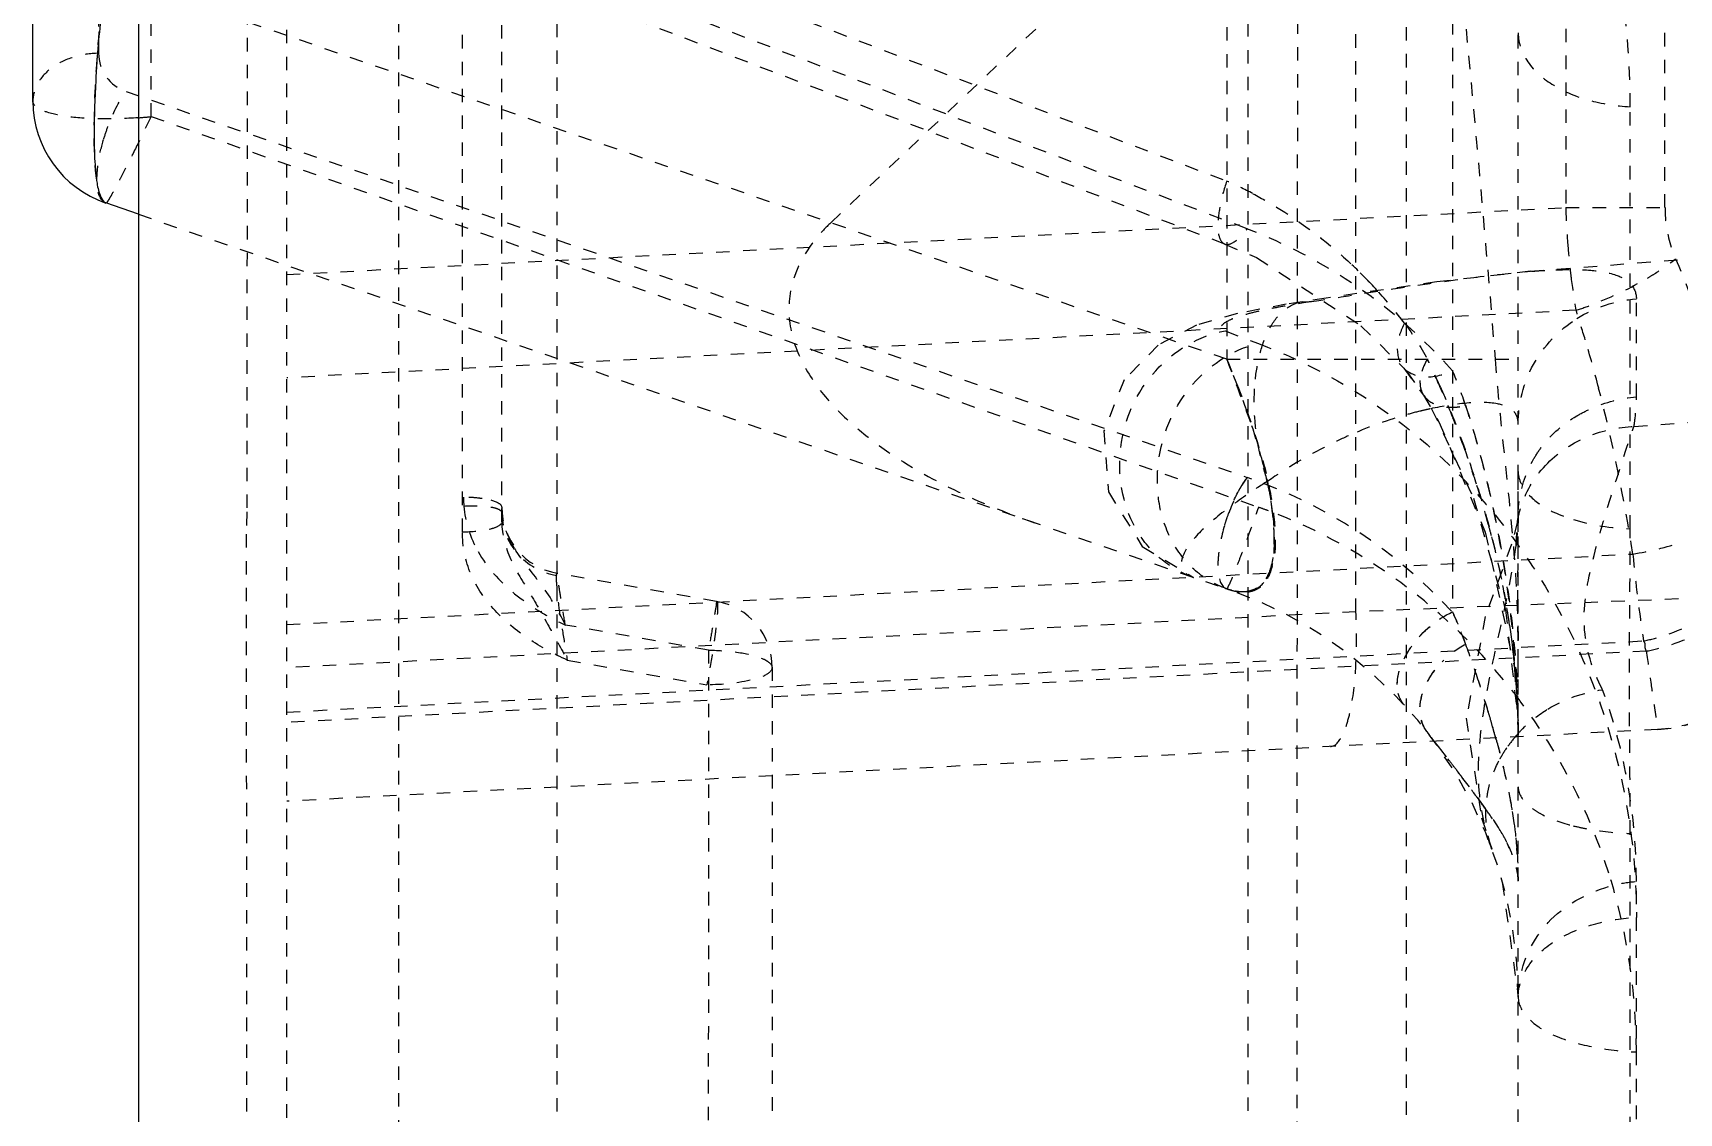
# Model space of a CAD drawing. Header units: millimetres. Extents: x 2748 to 3320, y 1427 to 1884.
# Drawn here: x 3198.38 to 3210.63, y 1643.29 to 1651.33 of the extents above; entities that cross this region are included whole.
import ezdxf

# ---------------------------------------------------------------- set-up
doc = ezdxf.new("R2010")
doc.units = ezdxf.units.MM
doc.linetypes.add('HIDDEN', pattern=[0.2, 0.1, -0.1])
doc.layers.add('21', color=7, linetype='Continuous')

msp = doc.modelspace()

# ---------------------------------------------------------------- linework, layer by layer
at = {"layer": '21', "color": 8, "linetype": 'HIDDEN'}
for p, q in [((3200.269, 1586.253), (3200.269, 1773.081)), ((3202.279, 1759.399), (3202.279, 1586.253)), ((3201.099, 1758.635), (3201.099, 1621.184)), ((3209.434, 1618.215), (3209.434, 1756.243)), ((3207.424, 1623.903), (3207.424, 1721.749)), ((3201.576, 1647.615), (3201.576, 1698.037)), ((3201.869, 1647.689), (3201.869, 1697.963)), ((3208.604, 1619.274), (3208.604, 1668.765)), ((3207.801, 1666.424), (3207.773, 1624.82)), ((3208.945, 1664.019), (3208.945, 1647.019)), ((3207.265, 1660.973), (3207.265, 1648.901)), ((3199.259, 1650.708), (3199.259, 1658.943)), ((3198.869, 1651.179), (3198.869, 1658.695)), ((3198.921, 1653.409), (3207.265, 1650.227)), ((3207.416, 1649.872), (3199.072, 1653.054)), ((3207.25, 1649.758), (3198.906, 1652.94)), ((3209.788, 1652.761), (3209.788, 1650.03)), ((3210.526, 1650.03), (3210.526, 1652.78)), ((3204.317, 1649.916), (3207.265, 1652.704)), ((3208.226, 1647.02), (3208.226, 1652.72)), ((3199.975, 1652.493), (3199.971, 1647.763)), ((3207.265, 1648.901), (3199.164, 1651.691)), ((3199.072, 1650.894), (3207.416, 1648.021)), ((3210.268, 1647.64), (3210.268, 1650.781)), ((3199.259, 1650.708), (3199.159, 1650.503)), ((3199.259, 1650.708), (3207.503, 1647.798)), ((3200.269, 1649.531), (3209.788, 1650.03)), ((3209.523, 1649.555), (3216.99, 1650.142)), ((3209.788, 1650.03), (3210.526, 1650.03)), ((3199.164, 1649.98), (3207.265, 1647.191)), ((3207.25, 1649.758), (3207.486, 1649.657)), ((3207.486, 1649.657), (3208.264, 1649.15)), ((3207.708, 1649.31), (3207.348, 1649.242)), ((3207.827, 1649.329), (3207.708, 1649.31)), ((3208.005, 1649.356), (3207.825, 1649.329)), ((3207.827, 1649.329), (3207.896, 1649.33)), ((3210.314, 1648.62), (3210.314, 1649.35)), ((3209.864, 1649.265), (3200.269, 1648.762)), ((3207.345, 1649.241), (3207.039, 1649.154)), ((3207.253, 1649.111), (3207.501, 1649.017)), ((3208.264, 1649.15), (3208.584, 1648.834)), ((3207.265, 1648.901), (3209.434, 1648.901)), ((3208.582, 1648.835), (3208.728, 1648.636)), ((3208.582, 1648.835), (3208.583, 1648.834)), ((3208.583, 1648.835), (3208.605, 1648.809)), ((3208.605, 1648.809), (3208.728, 1648.636)), ((3210.296, 1648.4), (3216.99, 1648.878)), ((3208.729, 1648.635), (3208.729, 1648.634)), ((3208.729, 1648.635), (3208.79, 1648.532)), ((3208.729, 1648.634), (3208.729, 1648.634)), ((3208.729, 1648.634), (3208.847, 1648.43)), ((3208.79, 1648.532), (3209.101, 1647.867)), ((3206.384, 1647.912), (3206.636, 1647.507)), ((3209.101, 1647.867), (3209.34, 1647.032)), ((3199.971, 1647.763), (3199.967, 1647.598)), ((3209.433, 1647.728), (3209.432, 1647.58)), ((3199.967, 1647.598), (3199.975, 1624.701)), ((3209.429, 1647.692), (3209.385, 1647.523)), ((3209.42, 1647.511), (3209.428, 1647.69)), ((3209.428, 1647.69), (3209.428, 1647.69)), ((3206.636, 1647.507), (3207.017, 1647.276)), ((3209.385, 1647.523), (3209.189, 1646.986)), ((3200.269, 1646.925), (3210.287, 1647.45)), ((3203.468, 1647.097), (3202.282, 1647.306)), ((3211.426, 1647.147), (3208.226, 1647.02)), ((3208.226, 1647.02), (3200.269, 1646.603)), ((3209.189, 1646.986), (3209.048, 1646.228)), ((3209.34, 1647.032), (3209.433, 1646.21)), ((3203.407, 1646.734), (3202.342, 1646.921)), ((3200.269, 1646.273), (3210.366, 1646.803)), ((3210.388, 1646.727), (3200.269, 1646.196)), ((3203.407, 1646.734), (3203.394, 1593.191)), ((3202.356, 1646.66), (3203.394, 1646.476)), ((3203.881, 1646.605), (3203.881, 1593.632)), ((3209.407, 1646.599), (3209.434, 1646.11)), ((3209.048, 1646.228), (3209.16, 1645.486)), ((3210.473, 1646.144), (3200.269, 1645.609)), ((3209.434, 1646.153), (3209.433, 1646.21)), ((3209.16, 1645.486), (3209.238, 1645.256)), ((3209.24, 1645.25), (3209.238, 1645.256)), ((3210.268, 1641.359), (3210.268, 1645.369)), ((3209.315, 1645.006), (3209.435, 1644.153)), ((3210.314, 1641.643), (3210.314, 1645.012))]:
    msp.add_line(p, q, dxfattribs=at)
at = {"layer": '21', "color": 7, "linetype": 'Continuous'}
for p, q in [((3198.379, 1650.824), (3198.379, 1657.751)), ((3199.164, 1657.251), (3199.164, 1507.826)), ((3199.164, 1649.98), (3198.921, 1650.064))]:
    msp.add_line(p, q, dxfattribs=at)
at = {"layer": '21', "color": 8, "linetype": 'HIDDEN'}
for points in [[(3209.525, 1649.555), (3208.828, 1649.476), (3208.005, 1649.356)], [(3207.039, 1649.154), (3206.754, 1649.006), (3206.502, 1648.747), (3206.351, 1648.368), (3206.384, 1647.912)], [(3208.847, 1648.43), (3209.189, 1647.614), (3209.407, 1646.599)], [(3209.434, 1647.741), (3209.43, 1647.702), (3209.428, 1647.69)]]:
    msp.add_lwpolyline(points, dxfattribs=at)
for centre, radius, start, end in [((3199.17, 1651.179), 0.302, 180.0494, 250.9506), ((3198.915, 1653.971), 3.282, 274.2981, 276.0217), ((3206.014, 1647.389), 3.102, 62.2145, 66.2057), ((3215.295, 1650.189), 5.509, 181.6529, 184.3912), ((3206.022, 1646.225), 3.904, 41.5331, 69.0884), ((3215.162, 1650.182), 5.376, 184.4309, 186.4622), ((3205.685, 1646.948), 3.655, 37.4245, 46.608), ((3205.721, 1646.984), 3.605, 42.4132, 46.6246), ((3215.426, 1650.211), 5.642, 186.4505, 187.1295), ((3205.622, 1646.894), 3.738, 37.4873, 42.4035), ((3214.862, 1650.135), 5.073, 187.0715, 189.8754), ((3200.212, 1646.157), 10.141, 16.5474, 17.8467), ((3199.582, 1645.972), 10.798, 14.5499, 16.539), ((3202.755, 1646.046), 6.648, 23.4429, 25.4372), ((3203.984, 1646.537), 5.327, 23.858, 26.339), ((3201.871, 1645.646), 7.618, 21.7008, 23.5553), ((3209.373, 1645.806), 2.789, 102.2926, 103.7799), ((3201.696, 1645.588), 7.801, 19.7789, 21.6218), ((3198.163, 1644.469), 11.506, 17.7153, 19.0677), ((3210.306, 1643.639), 5.142, 122.1578, 124.3302), ((3206.213, 1644.525), 3.697, 42.5205, 71.0118), ((3201.605, 1645.567), 7.893, 15.476, 17.7255), ((3146.608, 1648.1), 62.826, 359.66088, 359.96781), ((3202.38, 1647.873), 0.796, 180.0011, 184.774), ((3202.369, 1647.799), 0.5, 180, 260), ((3206.266, 1644.249), 3.758, 69.6002, 70.7943), ((3202.88, 1645.927), 6.568, 14.6233, 15.4205), ((3203.099, 1645.985), 6.342, 11.8378, 14.6186), ((3320.947, 1646.817), 111.518, 179.60809, 179.85188), ((3202.773, 1647.974), 0.942, 208.0052, 212.3088), ((3209.898, 1649.87), 2.451, 279.1345, 288.0271), ((3222.54, 1648.618), 12.308, 185.4494, 188.484), ((3203.152, 1645.995), 6.287, 8.4585, 11.8414), ((3203.381, 1646.605), 0.5, 0, 80), ((3206.218, 1644.15), 3.216, 0, 70.9999), ((3263.885, 1647.005), 54.455, 179.895, 180.2785), ((3210.421, 1647.147), 1.005, 273, 360), ((3203.319, 1646.009), 6.12, 6.9745, 10.0718), ((3205.551, 1645.501), 3.718, 20.069, 22.7458), ((3203.392, 1646.03), 6.045, 5.9334, 8.4663), ((3209.367, 1646.16), 0.697, 117.679, 135.7468), ((3199.991, 1643.47), 9.638, 18.3248, 20.0695), ((3263.748, 1647.005), 54.318, 180.2785, 180.3925), ((3203.769, 1646.069), 5.666, 3.3507, 5.9348), ((3234.5, 1646.541), 25.069, 179.7892, 180.0819), ((3200.589, 1643.664), 9.01, 16.8232, 18.3494), ((3200.61, 1643.671), 8.987, 16.7995, 18.3331), ((3250.733, 1646.581), 41.302, 180.1059, 180.4697), ((3204.084, 1646.088), 5.35, 1.6506, 3.3423), ((3206.011, 1643.775), 4.298, 17.581, 36.8836), ((3206.145, 1645.013), 4.169, 359.9954, 20.0151), ((3201.933, 1644.07), 7.605, 15.1981, 16.8287), ((3201.476, 1643.934), 8.082, 16.1779, 16.7838), ((3212.624, 1646.297), 3.193, 180.983, 181.5725), ((3202.034, 1644.096), 7.5, 15.5639, 16.1781), ((3202.432, 1644.207), 7.087, 15.2053, 15.5613), ((3210.114, 1645.482), 0.928, 145.5591, 152.4907), ((3210.145, 1645.461), 0.965, 138.7021, 145.5528), ((3193.356, 1633.882), 19.672, 37.2407, 37.4572), ((3203.51, 1641.484), 6.987, 35.2289, 36.2395), ((3206.544, 1645.013), 2.89, 0.074, 4.9556)]:
    msp.add_arc(centre, radius, start, end, dxfattribs=at)
at = {"layer": '21', "color": 7, "linetype": 'Continuous'}
msp.add_arc((3199.183, 1650.824), 0.804, 180.1929, 251, dxfattribs=at)
at = {"layer": '21', "color": 8, "linetype": 'HIDDEN'}
for points, knots in [([(3208.75, 1654.746), (3208.786, 1654.255), (3208.948, 1652.306), (3209.148, 1650.36), (3209.262, 1648.901)], [0, 0, 0, 0, 0.251845, 1, 1, 1, 1]), ([(3210.268, 1650.781), (3210.268, 1650.921), (3210.25, 1651.474), (3210.151, 1652.026), (3210.02, 1652.417)], [0, 0, 0, 0, 0.254429, 1, 1, 1, 1]), ([(3198.922, 1650.064), (3198.903, 1650.07), (3198.873, 1650.125), (3198.852, 1650.228), (3198.837, 1650.389), (3198.833, 1650.695), (3198.852, 1651.165), (3198.895, 1651.56), (3198.921, 1651.774)], [0, 0, 0, 0, 0.033327, 0.095361, 0.188427, 0.310696, 0.627151, 1, 1, 1, 1]), ([(3209.434, 1651.33), (3209.434, 1651.254), (3209.495, 1651.091), (3209.698, 1650.925), (3209.964, 1650.816), (3210.162, 1650.786), (3210.268, 1650.781)], [0, 0, 0, 0, 0.208598, 0.449649, 0.707378, 1, 1, 1, 1]), ([(3198.869, 1651.179), (3198.805, 1651.178), (3198.679, 1651.159), (3198.516, 1651.081), (3198.405, 1650.962), (3198.379, 1650.866), (3198.379, 1650.824)], [0, 0, 0, 0, 0.289021, 0.569215, 0.807045, 1, 1, 1, 1]), ([(3198.906, 1650.539), (3198.916, 1650.572), (3198.958, 1650.696), (3199.016, 1650.816), (3199.072, 1650.894)], [0, 0, 0, 0, 0.266996, 1, 1, 1, 1]), ([(3198.906, 1650.539), (3198.916, 1650.572), (3198.958, 1650.696), (3199.016, 1650.816), (3199.072, 1650.894)], [0, 0, 0, 0, 0.266996, 1, 1, 1, 1]), ([(3199.161, 1650.699), (3199.07, 1650.692), (3198.902, 1650.686), (3198.674, 1650.698), (3198.509, 1650.728), (3198.417, 1650.764), (3198.393, 1650.79)], [0, 0, 0, 0, 0.347705, 0.644106, 0.865577, 1, 1, 1, 1]), ([(3198.921, 1650.064), (3198.9, 1650.071), (3198.861, 1650.126), (3198.852, 1650.234), (3198.864, 1650.378), (3198.889, 1650.483), (3198.906, 1650.539)], [0, 0, 0, 0, 0.137773, 0.353773, 0.650931, 1, 1, 1, 1]), ([(3199.159, 1650.503), (3199.129, 1650.441), (3199.085, 1650.353), (3199.029, 1650.244), (3198.995, 1650.18), (3198.968, 1650.131), (3198.946, 1650.092), (3198.935, 1650.076), (3198.925, 1650.062), (3198.922, 1650.063)], [0, 0, 0, 0, 0.414904, 0.587538, 0.732972, 0.848485, 0.931942, 0.982334, 1, 1, 1, 1]), ([(3207.265, 1650.227), (3207.244, 1650.166), (3207.213, 1650.055), (3207.196, 1649.91), (3207.202, 1649.811), (3207.232, 1649.765), (3207.25, 1649.758)], [0, 0, 0, 0, 0.397234, 0.700194, 0.885492, 1, 1, 1, 1]), ([(3207.46, 1650.133), (3207.528, 1650.097), (3207.791, 1649.946), (3208.032, 1649.759), (3208.196, 1649.604)], [0, 0, 0, 0, 0.255925, 1, 1, 1, 1]), ([(3207.46, 1650.133), (3207.528, 1650.097), (3207.791, 1649.946), (3208.032, 1649.758), (3208.196, 1649.604)], [0, 0, 0, 0, 0.255952, 1, 1, 1, 1]), ([(3210.527, 1650.03), (3210.527, 1649.996), (3210.533, 1649.866), (3210.568, 1649.738), (3210.606, 1649.649)], [0, 0, 0, 0, 0.261188, 1, 1, 1, 1]), ([(3204.317, 1649.916), (3204.28, 1649.881), (3204.144, 1649.739), (3204.046, 1649.555), (3204.019, 1649.411)], [0, 0, 0, 0, 0.257341, 1, 1, 1, 1]), ([(3207.25, 1649.758), (3207.272, 1649.749), (3207.348, 1649.781), (3207.389, 1649.835), (3207.416, 1649.872)], [0, 0, 0, 0, 0.345411, 1, 1, 1, 1]), ([(3207.896, 1649.33), (3208.19, 1649.377), (3208.731, 1649.461), (3209.275, 1649.535), (3209.525, 1649.555)], [0, 0, 0, 0, 0.542171, 1, 1, 1, 1]), ([(3209.533, 1649.555), (3209.549, 1649.557), (3209.609, 1649.561), (3209.67, 1649.564), (3209.714, 1649.566)], [0, 0, 0, 0, 0.261097, 1, 1, 1, 1]), ([(3209.714, 1649.566), (3209.801, 1649.569), (3209.952, 1649.57), (3210.144, 1649.542), (3210.283, 1649.474), (3210.314, 1649.388), (3210.314, 1649.35)], [0, 0, 0, 0, 0.371628, 0.646731, 0.838912, 1, 1, 1, 1]), ([(3210.397, 1649.505), (3210.417, 1649.517), (3210.49, 1649.561), (3210.56, 1649.609), (3210.606, 1649.649)], [0, 0, 0, 0, 0.277293, 1, 1, 1, 1]), ([(3209.865, 1649.265), (3209.91, 1649.279), (3210.093, 1649.346), (3210.27, 1649.43), (3210.397, 1649.505)], [0, 0, 0, 0, 0.244577, 1, 1, 1, 1]), ([(3204.019, 1649.411), (3203.999, 1649.305), (3204.007, 1649.081), (3204.145, 1648.779), (3204.355, 1648.521), (3204.696, 1648.225), (3205.19, 1647.932), (3205.616, 1647.758), (3205.835, 1647.683)], [0, 0, 0, 0, 0.12043, 0.241211, 0.363983, 0.488697, 0.74223, 1, 1, 1, 1]), ([(3207.896, 1649.33), (3207.851, 1649.323), (3207.763, 1649.309), (3207.634, 1649.285), (3207.515, 1649.261), (3207.41, 1649.236), (3207.321, 1649.206), (3207.263, 1649.183), (3207.21, 1649.141), (3207.24, 1649.116), (3207.253, 1649.111)], [0, 0, 0, 0, 0.182826, 0.358308, 0.523106, 0.669924, 0.793149, 0.889605, 0.945474, 1, 1, 1, 1]), ([(3207.478, 1648.751), (3207.485, 1648.819), (3207.508, 1648.951), (3207.575, 1649.13), (3207.678, 1649.271), (3207.777, 1649.321), (3207.825, 1649.329)], [0, 0, 0, 0, 0.286284, 0.558247, 0.796289, 1, 1, 1, 1]), ([(3208.588, 1649.169), (3208.56, 1649.114), (3208.517, 1649.003), (3208.546, 1648.876), (3208.582, 1648.835)], [0, 0, 0, 0, 0.530839, 1, 1, 1, 1]), ([(3209.434, 1648.418), (3209.434, 1648.571), (3209.514, 1648.885), (3209.738, 1649.119), (3209.87, 1649.203)], [0, 0, 0, 0, 0.493175, 1, 1, 1, 1]), ([(3207.017, 1647.276), (3206.927, 1647.307), (3206.756, 1647.406), (3206.503, 1647.719), (3206.414, 1648.26), (3206.678, 1648.848), (3207.057, 1649.077), (3207.253, 1649.111)], [0, 0, 0, 0, 0.117951, 0.239284, 0.492228, 0.752835, 1, 1, 1, 1]), ([(3207.265, 1647.191), (3207.175, 1647.222), (3207.003, 1647.325), (3206.827, 1647.568), (3206.745, 1647.852), (3206.746, 1648.244), (3206.94, 1648.723), (3207.301, 1648.974), (3207.501, 1649.017)], [0, 0, 0, 0, 0.120917, 0.246956, 0.372473, 0.489833, 0.739712, 1, 1, 1, 1]), ([(3207.501, 1649.017), (3207.861, 1648.881), (3208.574, 1648.49), (3209.474, 1647.572), (3210.142, 1646.295), (3210.315, 1645.282), (3210.314, 1644.744)], [0, 0, 0, 0, 0.212997, 0.44348, 0.702019, 1, 1, 1, 1]), ([(3207.265, 1647.191), (3207.308, 1647.176), (3207.395, 1647.155), (3207.533, 1647.204), (3207.611, 1647.362), (3207.626, 1647.587), (3207.595, 1647.878), (3207.488, 1648.331), (3207.361, 1648.673), (3207.265, 1648.901)], [0, 0, 0, 0, 0.067662, 0.127692, 0.201401, 0.311589, 0.46035, 0.633454, 1, 1, 1, 1]), ([(3207.265, 1648.901), (3207.348, 1648.667), (3207.495, 1648.33), (3207.601, 1647.876), (3207.632, 1647.585), (3207.608, 1647.362), (3207.531, 1647.206), (3207.394, 1647.155), (3207.308, 1647.176), (3207.265, 1647.191)], [0, 0, 0, 0, 0.368561, 0.541895, 0.68981, 0.799344, 0.873451, 0.932493, 1, 1, 1, 1]), ([(3207.265, 1648.901), (3207.362, 1648.672), (3207.49, 1648.328), (3207.601, 1647.875), (3207.634, 1647.583), (3207.617, 1647.358), (3207.535, 1647.203), (3207.396, 1647.155), (3207.309, 1647.176), (3207.265, 1647.191)], [0, 0, 0, 0, 0.366863, 0.540184, 0.688607, 0.798037, 0.871499, 0.931803, 1, 1, 1, 1]), ([(3207.265, 1648.901), (3207.36, 1648.672), (3207.489, 1648.329), (3207.595, 1647.876), (3207.626, 1647.585), (3207.611, 1647.361), (3207.533, 1647.204), (3207.395, 1647.155), (3207.309, 1647.176), (3207.265, 1647.191)], [0, 0, 0, 0, 0.367027, 0.540744, 0.688856, 0.799201, 0.872402, 0.932114, 1, 1, 1, 1]), ([(3208.583, 1648.834), (3208.623, 1648.791), (3208.76, 1648.75), (3208.883, 1648.787), (3208.945, 1648.814)], [0, 0, 0, 0, 0.464791, 1, 1, 1, 1]), ([(3208.758, 1648.901), (3208.75, 1648.887), (3208.723, 1648.838), (3208.706, 1648.783), (3208.703, 1648.743)], [0, 0, 0, 0, 0.282079, 1, 1, 1, 1]), ([(3208.758, 1648.901), (3208.75, 1648.887), (3208.723, 1648.838), (3208.706, 1648.783), (3208.703, 1648.743)], [0, 0, 0, 0, 0.282078, 1, 1, 1, 1]), ([(3209.262, 1648.9), (3209.276, 1648.719), (3209.347, 1648.001), (3209.434, 1647.281), (3209.434, 1646.741)], [0, 0, 0, 0, 0.251158, 1, 1, 1, 1]), ([(3207.57, 1647.992), (3207.547, 1648.056), (3207.478, 1648.303), (3207.458, 1648.564), (3207.478, 1648.751)], [0, 0, 0, 0, 0.266106, 1, 1, 1, 1]), ([(3208.703, 1648.743), (3208.703, 1648.733), (3208.703, 1648.695), (3208.714, 1648.657), (3208.729, 1648.634)], [0, 0, 0, 0, 0.279807, 1, 1, 1, 1]), ([(3208.703, 1648.743), (3208.703, 1648.733), (3208.703, 1648.695), (3208.714, 1648.658), (3208.729, 1648.635)], [0, 0, 0, 0, 0.279645, 1, 1, 1, 1]), ([(3208.856, 1648.692), (3208.882, 1648.632), (3208.986, 1648.386), (3209.074, 1648.134), (3209.134, 1647.941)], [0, 0, 0, 0, 0.245306, 1, 1, 1, 1]), ([(3208.729, 1648.634), (3208.754, 1648.596), (3208.859, 1648.532), (3208.977, 1648.541), (3209.043, 1648.555)], [0, 0, 0, 0, 0.398156, 1, 1, 1, 1]), ([(3208.729, 1648.634), (3208.753, 1648.596), (3208.859, 1648.532), (3208.977, 1648.541), (3209.043, 1648.554)], [0, 0, 0, 0, 0.397936, 1, 1, 1, 1]), ([(3209.28, 1648.568), (3209.211, 1648.581), (3209.041, 1648.579), (3208.875, 1648.552), (3208.779, 1648.531)], [0, 0, 0, 0, 0.418592, 1, 1, 1, 1]), ([(3209.434, 1648.418), (3209.434, 1648.437), (3209.429, 1648.475), (3209.383, 1648.542), (3209.321, 1648.56), (3209.28, 1648.568)], [0, 0, 0, 0, 0.245776, 0.466282, 1, 1, 1, 1]), ([(3209.87, 1648.478), (3209.905, 1648.499), (3210.044, 1648.57), (3210.199, 1648.611), (3210.314, 1648.62)], [0, 0, 0, 0, 0.257539, 1, 1, 1, 1]), ([(3210.296, 1648.4), (3210.299, 1648.419), (3210.309, 1648.492), (3210.314, 1648.565), (3210.314, 1648.62)], [0, 0, 0, 0, 0.260909, 1, 1, 1, 1]), ([(3208.709, 1648.515), (3208.666, 1648.505), (3208.484, 1648.455), (3208.305, 1648.39), (3208.172, 1648.331)], [0, 0, 0, 0, 0.230716, 1, 1, 1, 1]), ([(3209.043, 1648.554), (3209.165, 1648.178), (3209.353, 1647.381), (3209.434, 1646.565), (3209.434, 1646.145)], [0, 0, 0, 0, 0.485474, 1, 1, 1, 1]), ([(3209.434, 1646.109), (3209.434, 1646.538), (3209.356, 1647.365), (3209.168, 1648.175), (3209.044, 1648.555)], [0, 0, 0, 0, 0.517218, 1, 1, 1, 1]), ([(3209.551, 1648.161), (3209.57, 1648.193), (3209.653, 1648.319), (3209.772, 1648.421), (3209.87, 1648.478)], [0, 0, 0, 0, 0.246161, 1, 1, 1, 1]), ([(3208.172, 1648.331), (3208.12, 1648.308), (3207.912, 1648.21), (3207.713, 1648.091), (3207.57, 1647.992)], [0, 0, 0, 0, 0.244617, 1, 1, 1, 1]), ([(3209.654, 1648.127), (3209.739, 1648.213), (3209.943, 1648.346), (3210.18, 1648.395), (3210.296, 1648.4)], [0, 0, 0, 0, 0.510613, 1, 1, 1, 1]), ([(3210.062, 1646.44), (3209.985, 1646.585), (3209.885, 1646.917), (3209.985, 1647.418), (3210.132, 1647.906), (3210.239, 1648.236), (3210.296, 1648.4)], [0, 0, 0, 0, 0.243855, 0.488824, 0.74287, 1, 1, 1, 1]), ([(3209.428, 1647.69), (3209.435, 1647.73), (3209.473, 1647.891), (3209.565, 1648.038), (3209.654, 1648.127)], [0, 0, 0, 0, 0.239765, 1, 1, 1, 1]), ([(3209.434, 1647.741), (3209.434, 1647.775), (3209.445, 1647.921), (3209.496, 1648.064), (3209.551, 1648.161)], [0, 0, 0, 0, 0.236129, 1, 1, 1, 1]), ([(3207.416, 1648.021), (3207.361, 1647.944), (3207.281, 1647.779), (3207.219, 1647.571), (3207.199, 1647.414), (3207.197, 1647.305), (3207.222, 1647.205), (3207.265, 1647.191)], [0, 0, 0, 0, 0.319127, 0.610351, 0.732287, 0.847106, 1, 1, 1, 1]), ([(3207.353, 1647.919), (3207.358, 1647.928), (3207.377, 1647.963), (3207.399, 1647.997), (3207.416, 1648.021)], [0, 0, 0, 0, 0.262662, 1, 1, 1, 1]), ([(3207.62, 1647.547), (3207.619, 1647.58), (3207.613, 1647.73), (3207.591, 1647.878), (3207.57, 1647.992)], [0, 0, 0, 0, 0.22317, 1, 1, 1, 1]), ([(3209.434, 1648.065), (3209.434, 1648.03), (3209.466, 1647.929), (3209.612, 1647.793), (3209.76, 1647.733), (3209.847, 1647.706)], [0, 0, 0, 0, 0.179208, 0.528774, 1, 1, 1, 1]), ([(3201.723, 1647.863), (3201.712, 1647.864), (3201.666, 1647.87), (3201.62, 1647.873), (3201.584, 1647.873)], [0, 0, 0, 0, 0.236267, 1, 1, 1, 1]), ([(3201.869, 1647.799), (3201.869, 1647.816), (3201.807, 1647.85), (3201.759, 1647.857), (3201.723, 1647.863)], [0, 0, 0, 0, 0.327005, 1, 1, 1, 1]), ([(3207.407, 1647.885), (3207.319, 1647.825), (3207.167, 1647.713), (3207.007, 1647.56), (3206.937, 1647.443), (3206.92, 1647.369), (3206.952, 1647.304), (3206.994, 1647.284), (3207.017, 1647.276)], [0, 0, 0, 0, 0.372265, 0.660571, 0.765658, 0.845686, 0.915091, 1, 1, 1, 1]), ([(3207.25, 1647.666), (3207.256, 1647.687), (3207.284, 1647.773), (3207.32, 1647.858), (3207.353, 1647.919)], [0, 0, 0, 0, 0.240701, 1, 1, 1, 1]), ([(3209.134, 1647.941), (3209.156, 1647.871), (3209.239, 1647.587), (3209.306, 1647.298), (3209.345, 1647.079)], [0, 0, 0, 0, 0.247931, 1, 1, 1, 1]), ([(3201.587, 1647.807), (3201.654, 1647.811), (3201.745, 1647.809), (3201.839, 1647.791), (3201.87, 1647.767), (3201.87, 1647.756)], [0, 0, 0, 0, 0.673349, 0.892811, 1, 1, 1, 1]), ([(3201.869, 1647.763), (3201.869, 1647.654), (3201.953, 1647.426), (3202.165, 1647.31), (3202.275, 1647.29)], [0, 0, 0, 0, 0.494286, 1, 1, 1, 1]), ([(3207.265, 1647.191), (3207.269, 1647.189), (3207.276, 1647.21), (3207.29, 1647.232), (3207.311, 1647.286), (3207.34, 1647.355), (3207.374, 1647.446), (3207.43, 1647.595), (3207.473, 1647.715), (3207.503, 1647.798)], [0, 0, 0, 0, 0.017296, 0.066661, 0.14946, 0.266578, 0.417367, 0.595246, 1, 1, 1, 1]), ([(3209.448, 1646.357), (3209.212, 1646.67), (3208.65, 1647.24), (3207.949, 1647.633), (3207.576, 1647.771)], [0, 0, 0, 0, 0.496198, 1, 1, 1, 1]), ([(3209.42, 1647.511), (3209.422, 1647.531), (3209.43, 1647.608), (3209.434, 1647.684), (3209.434, 1647.741)], [0, 0, 0, 0, 0.262181, 1, 1, 1, 1]), ([(3202.356, 1646.66), (3202.256, 1646.705), (3202.063, 1646.81), (3201.809, 1647.018), (3201.62, 1647.289), (3201.575, 1647.508), (3201.576, 1647.615)], [0, 0, 0, 0, 0.252281, 0.50381, 0.752569, 1, 1, 1, 1]), ([(3201.576, 1647.615), (3201.646, 1647.616), (3201.741, 1647.625), (3201.838, 1647.651), (3201.869, 1647.678), (3201.869, 1647.689)], [0, 0, 0, 0, 0.668996, 0.891554, 1, 1, 1, 1]), ([(3201.869, 1647.689), (3201.869, 1647.594), (3201.923, 1647.402), (3202.079, 1647.162), (3202.219, 1646.912), (3202.312, 1646.745), (3202.356, 1646.66)], [0, 0, 0, 0, 0.250291, 0.500469, 0.749552, 1, 1, 1, 1]), ([(3210.268, 1645.369), (3210.268, 1645.753), (3210.256, 1646.51), (3210.268, 1647.267), (3210.268, 1647.64)], [0, 0, 0, 0, 0.50644, 1, 1, 1, 1]), ([(3202.342, 1646.921), (3202.294, 1647.025), (3202.18, 1647.215), (3202.034, 1647.382), (3201.977, 1647.471)], [0, 0, 0, 0, 0.519521, 1, 1, 1, 1]), ([(3207.427, 1647.168), (3207.455, 1647.173), (3207.514, 1647.193), (3207.581, 1647.273), (3207.615, 1647.398), (3207.62, 1647.493), (3207.62, 1647.547)], [0, 0, 0, 0, 0.183336, 0.385146, 0.64999, 1, 1, 1, 1]), ([(3209.238, 1645.25), (3209.192, 1645.38), (3209.121, 1645.695), (3209.156, 1646.239), (3209.291, 1646.851), (3209.388, 1647.287), (3209.418, 1647.511)], [0, 0, 0, 0, 0.180803, 0.416832, 0.704735, 1, 1, 1, 1]), ([(3202.275, 1647.29), (3202.272, 1647.26), (3202.282, 1647.177), (3202.293, 1647.032), (3202.326, 1646.853), (3202.345, 1646.725), (3202.356, 1646.66)], [0, 0, 0, 0, 0.143282, 0.387684, 0.687634, 1, 1, 1, 1]), ([(3202.276, 1647.29), (3202.276, 1647.292), (3202.276, 1647.297), (3202.278, 1647.307), (3202.282, 1647.306)], [0, 0, 0, 0, 0.422736, 1, 1, 1, 1]), ([(3202.342, 1646.921), (3202.333, 1646.971), (3202.321, 1647.044), (3202.307, 1647.135), (3202.297, 1647.193), (3202.291, 1647.238), (3202.283, 1647.276), (3202.285, 1647.29), (3202.279, 1647.307), (3202.282, 1647.306)], [0, 0, 0, 0, 0.391954, 0.5645, 0.714183, 0.836348, 0.926507, 0.981657, 1, 1, 1, 1]), ([(3203.468, 1647.097), (3203.473, 1647.096), (3203.475, 1647.071), (3203.476, 1647.039), (3203.471, 1646.975), (3203.463, 1646.896), (3203.45, 1646.801), (3203.428, 1646.659), (3203.409, 1646.549), (3203.394, 1646.476)], [0, 0, 0, 0, 0.024426, 0.086235, 0.184523, 0.314175, 0.468851, 0.640786, 1, 1, 1, 1]), ([(3203.468, 1647.097), (3203.47, 1647.097), (3203.464, 1647.083), (3203.466, 1647.068), (3203.458, 1647.035), (3203.452, 1646.993), (3203.443, 1646.939), (3203.428, 1646.852), (3203.416, 1646.783), (3203.407, 1646.734)], [0, 0, 0, 0, 0.018194, 0.0717, 0.159173, 0.278515, 0.426511, 0.5997, 1, 1, 1, 1]), ([(3207.265, 1647.191), (3207.28, 1647.186), (3207.332, 1647.17), (3207.388, 1647.163), (3207.427, 1647.168)], [0, 0, 0, 0, 0.277636, 1, 1, 1, 1]), ([(3207.43, 1647.172), (3207.418, 1647.169), (3207.362, 1647.164), (3207.306, 1647.177), (3207.265, 1647.191)], [0, 0, 0, 0, 0.231573, 1, 1, 1, 1]), ([(3208.036, 1646.016), (3208.075, 1646.018), (3208.128, 1646.092), (3208.165, 1646.197), (3208.208, 1646.379), (3208.233, 1646.656), (3208.233, 1646.893), (3208.226, 1647.02)], [0, 0, 0, 0, 0.112802, 0.208125, 0.329802, 0.638781, 1, 1, 1, 1]), ([(3208.534, 1646.478), (3208.535, 1646.582), (3208.642, 1646.809), (3208.827, 1646.964), (3208.945, 1647.019)], [0, 0, 0, 0, 0.44502, 1, 1, 1, 1]), ([(3208.59, 1646.68), (3208.606, 1646.711), (3208.694, 1646.851), (3208.827, 1646.964), (3208.945, 1647.019)], [0, 0, 0, 0, 0.213009, 1, 1, 1, 1]), ([(3210.366, 1646.803), (3210.415, 1646.812), (3210.612, 1646.865), (3210.8, 1646.957), (3210.923, 1647.05)], [0, 0, 0, 0, 0.243639, 1, 1, 1, 1]), ([(3210.384, 1646.726), (3210.438, 1646.736), (3210.653, 1646.791), (3210.858, 1646.892), (3210.987, 1646.997)], [0, 0, 0, 0, 0.247788, 1, 1, 1, 1]), ([(3203.407, 1646.734), (3203.487, 1646.733), (3203.626, 1646.723), (3203.765, 1646.693), (3203.818, 1646.668)], [0, 0, 0, 0, 0.572795, 1, 1, 1, 1]), ([(3210.366, 1646.803), (3210.37, 1646.797), (3210.38, 1646.782), (3210.374, 1646.754), (3210.383, 1646.735), (3210.388, 1646.727)], [0, 0, 0, 0, 0.255866, 0.624692, 1, 1, 1, 1]), ([(3210.388, 1646.727), (3210.4, 1646.644), (3210.416, 1646.528), (3210.437, 1646.385), (3210.449, 1646.301), (3210.459, 1646.236), (3210.465, 1646.192), (3210.469, 1646.167), (3210.47, 1646.154), (3210.472, 1646.149), (3210.471, 1646.144), (3210.472, 1646.144)], [0, 0, 0, 0, 0.42389, 0.596279, 0.739619, 0.852627, 0.934133, 0.96284, 0.983431, 0.995839, 1, 1, 1, 1]), ([(3203.881, 1646.605), (3203.881, 1646.584), (3203.829, 1646.539), (3203.668, 1646.492), (3203.51, 1646.476), (3203.394, 1646.476)], [0, 0, 0, 0, 0.117085, 0.333798, 1, 1, 1, 1]), ([(3203.818, 1646.668), (3203.828, 1646.663), (3203.853, 1646.65), (3203.881, 1646.625), (3203.881, 1646.605)], [0, 0, 0, 0, 0.340094, 1, 1, 1, 1]), ([(3208.758, 1646.123), (3208.731, 1646.158), (3208.696, 1646.245), (3208.706, 1646.382), (3208.762, 1646.52), (3208.826, 1646.603), (3208.865, 1646.644)], [0, 0, 0, 0, 0.232071, 0.462963, 0.703445, 1, 1, 1, 1]), ([(3208.758, 1646.123), (3208.73, 1646.158), (3208.695, 1646.249), (3208.713, 1646.441), (3208.794, 1646.57), (3208.861, 1646.64)], [0, 0, 0, 0, 0.238925, 0.487168, 1, 1, 1, 1]), ([(3208.588, 1646.324), (3208.56, 1646.354), (3208.537, 1646.409), (3208.534, 1646.464), (3208.534, 1646.478)], [0, 0, 0, 0, 0.733785, 1, 1, 1, 1]), ([(3209.42, 1646.098), (3209.436, 1646.117), (3209.506, 1646.191), (3209.588, 1646.254), (3209.654, 1646.295)], [0, 0, 0, 0, 0.241049, 1, 1, 1, 1]), ([(3209.023, 1645.779), (3209.002, 1645.806), (3208.915, 1645.921), (3208.826, 1646.035), (3208.758, 1646.123)], [0, 0, 0, 0, 0.234269, 1, 1, 1, 1]), ([(3208.972, 1645.846), (3208.955, 1645.868), (3208.884, 1645.96), (3208.813, 1646.052), (3208.758, 1646.123)], [0, 0, 0, 0, 0.236462, 1, 1, 1, 1]), ([(3209.271, 1646.066), (3209.284, 1646.021), (3209.329, 1645.845), (3209.368, 1645.667), (3209.389, 1645.534)], [0, 0, 0, 0, 0.257479, 1, 1, 1, 1]), ([(3209.272, 1646.063), (3209.282, 1646.028), (3209.318, 1645.889), (3209.35, 1645.748), (3209.37, 1645.643)], [0, 0, 0, 0, 0.25594, 1, 1, 1, 1]), ([(3209.202, 1645.636), (3209.205, 1645.661), (3209.223, 1645.756), (3209.258, 1645.847), (3209.291, 1645.911)], [0, 0, 0, 0, 0.255769, 1, 1, 1, 1]), ([(3209.146, 1645.615), (3209.136, 1645.628), (3209.093, 1645.686), (3209.05, 1645.743), (3209.017, 1645.787)], [0, 0, 0, 0, 0.238407, 1, 1, 1, 1]), ([(3209.434, 1645.016), (3209.434, 1645.07), (3209.405, 1645.19), (3209.277, 1645.454), (3209.127, 1645.643), (3209.023, 1645.779)], [0, 0, 0, 0, 0.183051, 0.413291, 1, 1, 1, 1]), ([(3209.37, 1645.643), (3209.38, 1645.59), (3209.416, 1645.383), (3209.434, 1645.173), (3209.434, 1645.017)], [0, 0, 0, 0, 0.257314, 1, 1, 1, 1]), ([(3209.434, 1645.716), (3209.434, 1645.702), (3209.446, 1645.634), (3209.5, 1645.582), (3209.544, 1645.552)], [0, 0, 0, 0, 0.212973, 1, 1, 1, 1]), ([(3209.348, 1645.307), (3209.339, 1645.325), (3209.3, 1645.396), (3209.254, 1645.464), (3209.218, 1645.515)], [0, 0, 0, 0, 0.237215, 1, 1, 1, 1]), ([(3209.544, 1645.552), (3209.563, 1645.538), (3209.656, 1645.482), (3209.761, 1645.447), (3209.844, 1645.426)], [0, 0, 0, 0, 0.212981, 1, 1, 1, 1]), ([(3209.844, 1645.426), (3209.877, 1645.418), (3210.016, 1645.388), (3210.159, 1645.373), (3210.268, 1645.369)], [0, 0, 0, 0, 0.236081, 1, 1, 1, 1]), ([(3209.434, 1645.016), (3209.434, 1645.061), (3209.412, 1645.162), (3209.374, 1645.256), (3209.348, 1645.307)], [0, 0, 0, 0, 0.438149, 1, 1, 1, 1]), ([(3209.678, 1644.728), (3209.804, 1644.852), (3210.025, 1644.969), (3210.256, 1645.008), (3210.314, 1645.012)], [0, 0, 0, 0, 0.752512, 1, 1, 1, 1]), ([(3210.314, 1643.742), (3210.313, 1643.853), (3210.295, 1644.303), (3210.211, 1644.75), (3210.109, 1645.073)], [0, 0, 0, 0, 0.246822, 1, 1, 1, 1]), ([(3209.434, 1644.15), (3209.434, 1644.231), (3209.499, 1644.41), (3209.722, 1644.595), (3210.006, 1644.708), (3210.212, 1644.739), (3210.314, 1644.744)], [0, 0, 0, 0, 0.212318, 0.462401, 0.733609, 1, 1, 1, 1]), ([(3209.434, 1644.15), (3209.434, 1644.199), (3209.456, 1644.41), (3209.563, 1644.613), (3209.678, 1644.728)], [0, 0, 0, 0, 0.230045, 1, 1, 1, 1]), ([(3209.434, 1644.15), (3209.434, 1644.097), (3209.505, 1643.973), (3209.707, 1643.851), (3209.989, 1643.771), (3210.203, 1643.746), (3210.314, 1643.742)], [0, 0, 0, 0, 0.15341, 0.377447, 0.676396, 1, 1, 1, 1])]:
    msp.add_open_spline(points, degree=3, knots=knots, dxfattribs=at)
at = {"layer": '21', "color": 7, "linetype": 'Continuous'}
for points, knots in [([(3198.921, 1651.774), (3198.915, 1651.719), (3198.889, 1651.502), (3198.868, 1651.286), (3198.856, 1651.124)], [0, 0, 0, 0, 0.256094, 1, 1, 1, 1]), ([(3198.856, 1651.124), (3198.852, 1651.075), (3198.841, 1650.894), (3198.835, 1650.713), (3198.835, 1650.582)], [0, 0, 0, 0, 0.273074, 1, 1, 1, 1]), ([(3198.835, 1650.582), (3198.835, 1650.512), (3198.837, 1650.388), (3198.851, 1650.227), (3198.873, 1650.125), (3198.903, 1650.07), (3198.921, 1650.064)], [0, 0, 0, 0, 0.393506, 0.692995, 0.89268, 1, 1, 1, 1])]:
    msp.add_open_spline(points, degree=3, knots=knots, dxfattribs=at)
at = {"layer": '21', "color": 8, "linetype": 'HIDDEN'}
for points in [[(3198.383, 1650.804), (3198.38, 1650.81), (3198.379, 1650.815), (3198.379, 1650.821)], [(3198.393, 1650.79), (3198.389, 1650.794), (3198.385, 1650.799), (3198.383, 1650.804)], [(3210.606, 1649.649), (3210.729, 1649.358), (3210.835, 1649.059), (3210.926, 1648.756)], [(3209.87, 1649.203), (3210.002, 1649.287), (3210.159, 1649.338), (3210.314, 1649.35)], [(3208.588, 1649.169), (3208.652, 1649.085), (3208.708, 1648.994), (3208.758, 1648.901)], [(3208.588, 1649.169), (3208.652, 1649.085), (3208.708, 1648.994), (3208.758, 1648.901)], [(3207.265, 1648.901), (3207.326, 1648.755), (3207.383, 1648.607), (3207.435, 1648.458)], [(3209.043, 1648.554), (3209.015, 1648.642), (3208.983, 1648.729), (3208.945, 1648.814)], [(3209.043, 1648.555), (3209.015, 1648.642), (3208.983, 1648.729), (3208.945, 1648.814)], [(3210.288, 1647.45), (3210.222, 1647.865), (3210.139, 1648.278), (3210.033, 1648.684)], [(3201.587, 1647.807), (3201.595, 1647.689), (3201.634, 1647.571), (3201.692, 1647.468)], [(3201.88, 1647.694), (3201.875, 1647.715), (3201.872, 1647.736), (3201.87, 1647.757)], [(3209.847, 1647.706), (3209.983, 1647.665), (3210.126, 1647.643), (3210.268, 1647.638)], [(3201.942, 1647.532), (3201.915, 1647.583), (3201.893, 1647.638), (3201.88, 1647.694)], [(3201.692, 1647.468), (3201.758, 1647.351), (3201.852, 1647.248), (3201.955, 1647.162)], [(3201.955, 1647.162), (3202.007, 1647.119), (3202.061, 1647.08), (3202.118, 1647.044)], [(3202.118, 1647.044), (3202.19, 1646.998), (3202.265, 1646.957), (3202.342, 1646.921)], [(3208.945, 1647.019), (3208.981, 1646.94), (3209.013, 1646.859), (3209.043, 1646.777)], [(3208.98, 1646.939), (3208.969, 1646.966), (3208.957, 1646.993), (3208.945, 1647.019)], [(3209.394, 1646.752), (3209.42, 1646.536), (3209.434, 1646.318), (3209.434, 1646.101)], [(3208.534, 1646.478), (3208.535, 1646.548), (3208.558, 1646.618), (3208.59, 1646.68)], [(3209.654, 1646.295), (3209.778, 1646.37), (3209.919, 1646.42), (3210.062, 1646.439)], [(3210.929, 1646.281), (3210.792, 1646.2), (3210.631, 1646.152), (3210.472, 1646.144)], [(3209.238, 1645.256), (3209.195, 1645.376), (3209.183, 1645.51), (3209.202, 1645.636)], [(3209.389, 1645.534), (3209.404, 1645.444), (3209.416, 1645.353), (3209.423, 1645.262)]]:
    msp.add_open_spline(points, degree=3, dxfattribs=at)

doc.saveas('drawing.dxf')
